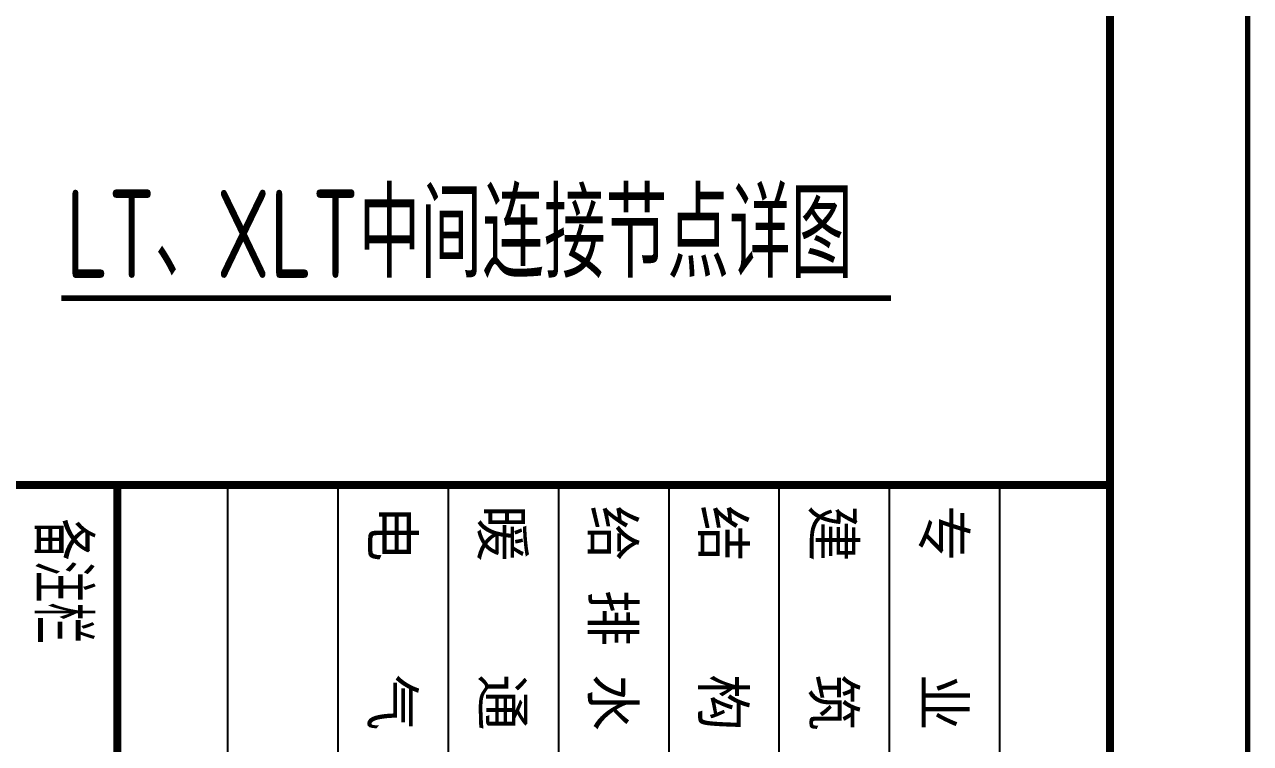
# Model space of a CAD drawing. Extents: x 447413 to 2975780, y -1432727 to 1301644.
# Drawn here: x 2730040 to 2743378, y -534931 to -527105 of the extents above; entities that cross this region are included whole.
import ezdxf
from ezdxf.enums import TextEntityAlignment as Align

# ---------------------------------------------------------------- set-up
doc = ezdxf.new("R2010")
doc.units = 0
doc.header["$LTSCALE"] = 1000
doc.header["$MEASUREMENT"] = 0
for name, color, linetype in [('COLU_DE_NUM', 7, 'Continuous'), ('DIM_SYMB', 3, 'Continuous'), ('图框', 253, 'Continuous')]:
    doc.layers.add(name, color=color, linetype=linetype)
doc.styles.add('cx_biaoti', font='')
doc.styles.add('cx_sign', font='bzxw.shx', dxfattribs={"width": 0.8, "height": 400, "bigfont": 'bzhz.shx'})
doc.styles.add('TSSD_Label', font='Tssdeng.shx', dxfattribs={"width": 0.7, "bigfont": 'hztxt.shx'})
doc.styles.get('cx_biaoti').set_extended_font_data('SimSun')

# ---------------------------------------------------------------- blocks, each defined once
blk = doc.blocks.new('A$C6B0021A6')
at = {"layer": '图框', "color": 153}
for p, q in [((111420, 82320, -84000), (117920, 82320, -84000)), ((111420, 81520, -84000), (117920, 81520, -84000)), ((111420, 80720, -84000), (117920, 80720, -84000)), ((111420, 79920, -84000), (117920, 79920, -84000)), ((111420, 79120, -84000), (117920, 79120, -84000)), ((111420, 78320, -84000), (117920, 78320, -84000)), ((111420, 77520, -84000), (117920, 77520, -84000)), ((111420, 76720, -84000), (117920, 76720, -84000))]:
    blk.add_line(p, q, dxfattribs=at)
at = {"layer": '图框', "color": 2, "const_width": 40, "elevation": -84000}
blk.add_lwpolyline([(20, 84120), (118920, 84120), (118920, 20), (20, 20)], close=True, dxfattribs=at)
at = {"layer": '图框', "color": 153, "const_width": 58, "elevation": -84000}
for points in [[(111420, 1020), (2520, 1020), (2520, 83120), (111420, 83120)], [(111420, 83120), (117920, 83120), (117920, 1020), (111420, 1020)]]:
    blk.add_lwpolyline(points, close=True, dxfattribs=at)
blk.add_lwpolyline([(111420, 75920), (117920, 75920)], dxfattribs=at)
at = {"layer": '图框', "color": 153, "style": 'cx_biaoti'}
for s, p in [('专    业', (111567.2, 81765.7, -84000)), ('建    筑', (111567.2, 80965.7, -84000)), ('结    构', (111567.2, 80165.7, -84000)), ('给 排 水', (111567.2, 79365.7, -84000)), ('暖    通', (111567.2, 78565.7, -84000)), ('电    气', (111567.2, 77765.7, -84000))]:
    blk.add_text(s, height=300, dxfattribs=at).set_placement(p)
at = {"layer": '图框', "color": 153, "style": 'cx_sign', "width": 0.8}
blk.add_text('备注栏', height=400, dxfattribs=at).set_placement((111663.7, 75320.5, -84000))

msp = doc.modelspace()

# ---------------------------------------------------------------- linework, layer by layer
at = {"layer": 'DIM_SYMB', "const_width": 62.5, "elevation": 252000}
msp.add_lwpolyline([(2730439.3, -530082.5), (2739467.4, -530082.5)], dxfattribs=at)

# ---------------------------------------------------------------- block references
at = {"xscale": 1.5, "yscale": 1.5, "zscale": 1.5, "rotation": 270}
msp.add_blockref('A$C6B0021A6', (2617168.3, -364986.5, 252000), dxfattribs=at)

# ---------------------------------------------------------------- texts
at = {"layer": 'COLU_DE_NUM', "style": 'TSSD_Label', "width": 0.7}
msp.add_text('LT、XLT中间连接节点详图', height=960, dxfattribs=at).set_placement((2734771.1, -529332.5, 252000), align=Align.MIDDLE)

doc.saveas('drawing.dxf')
